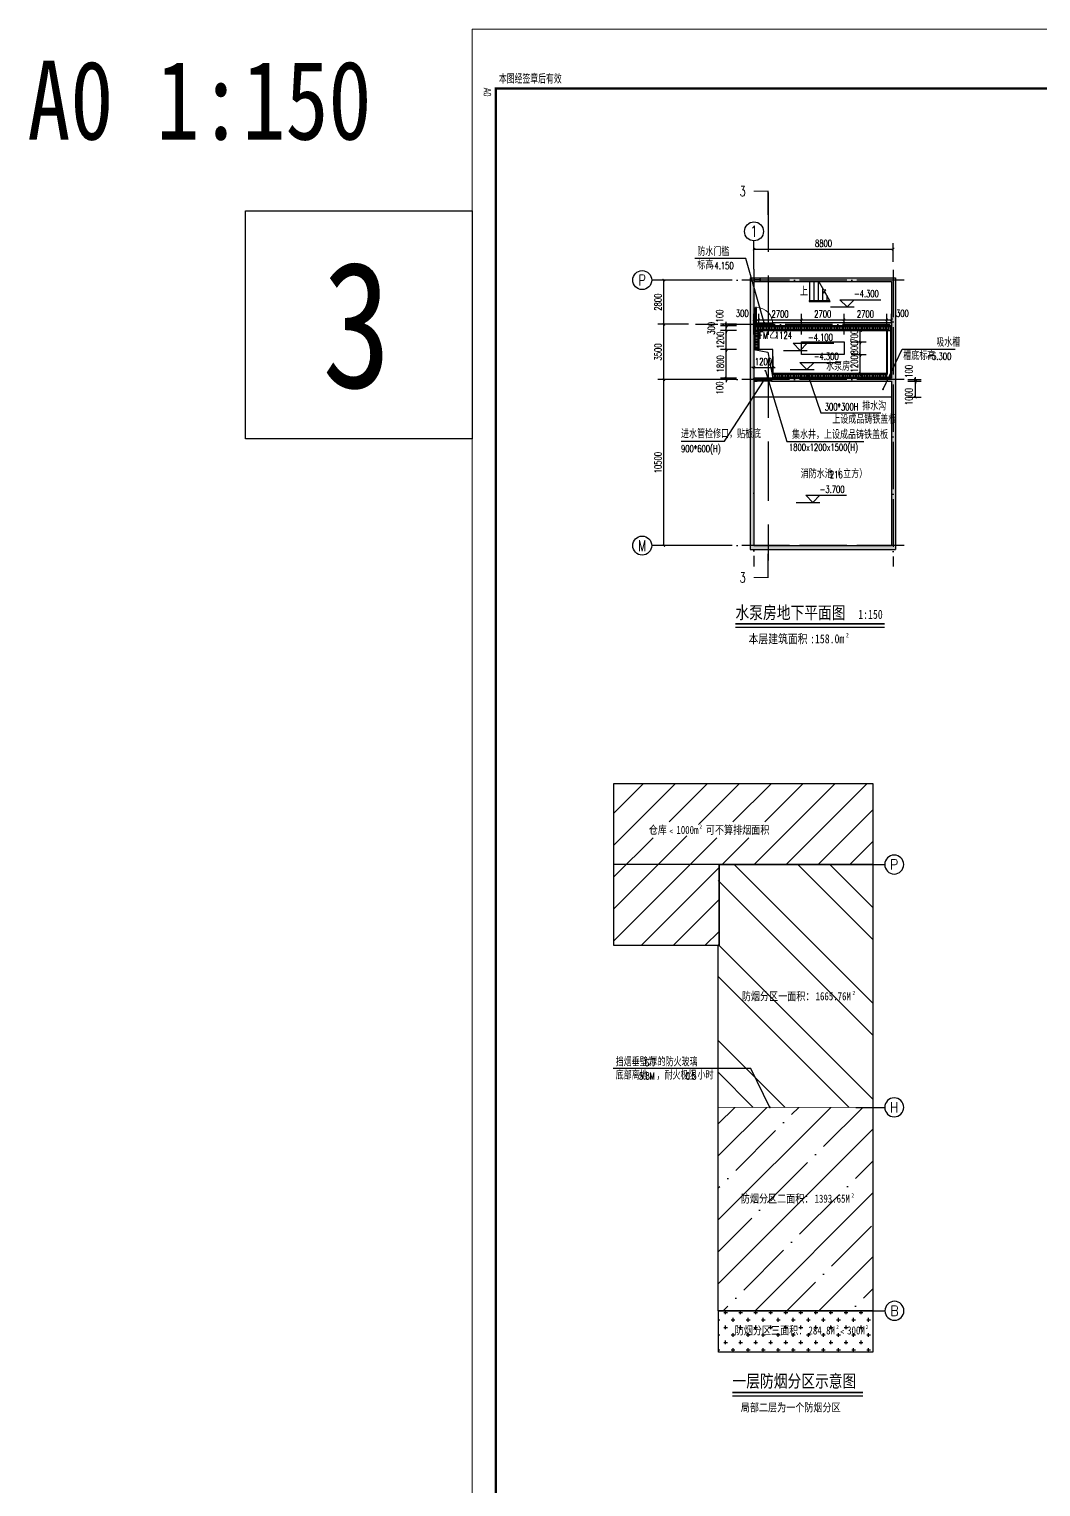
# Model space of a CAD drawing. Extents: x 409931 to 937299, y -508824 to 132289.
# Drawn here: x 409931 to 473929, y -118196 to -25974 of the extents above; entities that cross this region are included whole.
import ezdxf
from ezdxf.enums import TextEntityAlignment as Align

# ---------------------------------------------------------------- set-up
doc = ezdxf.new("R2010")
doc.units = 0
doc.header["$LTSCALE"] = 1500
doc.header["$MEASUREMENT"] = 0
doc.linetypes.add('DASH', pattern=[0.35, 0.25, -0.1])
doc.linetypes.add('DOTE', pattern=[2.42, 2, -0.2, 0.02, -0.2])
doc.layers.get('Defpoints').update_dxf_attribs({"color": 252})
for name, color, linetype in [('07m', 36, 'Continuous'), ('A-L-wall(建筑立面)', 2, 'Continuous'), ('A-Other(建筑其它)', 33, 'Continuous'), ('A-Wall(建筑墙)', 7, 'Continuous'), ('AXIS', 3, 'Continuous'), ('AXIS_TEXT', 7, 'Continuous'), ('COLUMN', 2, 'Continuous'), ('DIM_ELEV', 3, 'Continuous'), ('DIM_LEAD', 3, 'Continuous'), ('DIM_SYMB', 3, 'Continuous'), ('DOOR_FIRE', 4, 'Continuous'), ('DOOR_FIRE_TEXT', 7, 'Continuous'), ('DOTE', 1, 'Continuous'), ('PUB_DIM', 3, 'Continuous'), ('PUB_HATCH', 8, 'Continuous'), ('PUB_TEXT', 7, 'Continuous'), ('STAIR', 2, 'Continuous'), ('WALL', 7, 'Continuous'), ('WINDOW', 4, 'Continuous')]:
    doc.layers.add(name, color=color, linetype=linetype)
doc.layers.add('TK', color=151, linetype='Continuous', lineweight=13)
doc.styles.add('_TCH_AXIS', font='COMPLEX', dxfattribs={"bigfont": 'GBCBIG'})
doc.styles.add('_TCH_DIM', font='SIMPLEX', dxfattribs={"bigfont": 'GBCBIG'})
doc.styles.add('_TCH_DIM_T3', font='SIMPLEX', dxfattribs={"width": 0.705882, "bigfont": 'GBCBIG'})
doc.styles.add('_TCH_LABEL', font='COMPLEX', dxfattribs={"bigfont": 'GBCBIG'})
doc.styles.add('_TCH_WINDOW', font='SIMPLEX', dxfattribs={"bigfont": 'GBCBIG'})
doc.styles.add('COMPLEX', font='COMPLEX')
doc.styles.add('T&D', font='haiwenrs.shx', dxfattribs={"width": 0.7, "bigfont": 'hztxt.shx'})
doc.styles.add('仿宋体', font='', dxfattribs={"width": 0.8})
doc.styles.get('仿宋体').set_extended_font_data('SimSun')
doc.dimstyles.new('_TCH_ARCH&&150', dxfattribs={"dimtxt": 446.25, "dimasz": 150, "dimexe": 375, "dimexo": 450, "dimgap": 150, "dimtad": 1, "dimdec": 0, "dimzin": 0, "dimdsep": 46, "dimtxsty": '_TCH_DIM_T3', "dimblk": 'ARCHTICK', "dimcen": 0.09, "dimclrt": 7, "dimazin": 2, "dimtfac": 1, "dimtdec": 0, "dimtix": 1, "dimtmove": 2, "dimatfit": 3, "dimfxl": 0, "dimtolj": 1, "dimtzin": 0, "dimarcsym": 0})
pattern_1 = [(90, (1450494.92, 22595.68), (100, 6e-15), [])]

# ---------------------------------------------------------------- blocks, each defined once
blk = doc.blocks.new('_AXISO')
blk.add_circle((0, 0), 0.5)
at = {"layer": 'AXIS_TEXT', "style": 'COMPLEX', "width": 1.041667}
blk.add_attdef('A', text='', height=0.56, dxfattribs=at).set_placement((-0.25, -0.28), (0.25, -0.28), align=Align.FIT)
blk = doc.blocks.new('FDSRWEFDSDSFDSFDDD')
at = {"layer": 'COLUMN'}
for p, q in [((-380, 0), (-400, 0)), ((0, 0), (-20, 0)), ((-400, -200), (-380, -200)), ((-380, -75), (-365, -90)), ((-380, -125), (-365, -110)), ((-20, -75), (-35, -90)), ((-20, -125), (-35, -110)), ((-20, -200), (0, -200))]:
    blk.add_line(p, q, dxfattribs=at)
for points in [[(-400, 0), (-400, -200)], [(-380, 0), (-380, -75)], [(-20, 0), (-20, -75)], [(0, 0), (0, -200)], [(-380, -125), (-380, -200)], [(-35, -90), (-365, -90)], [(-35, -110), (-365, -110)], [(-20, -125), (-20, -200)]]:
    blk.add_lwpolyline(points, dxfattribs=at)
blk = doc.blocks.new('TK-A0')
at = {"layer": 'TK'}
for p, q in [((0, 841), (0, 0)), ((25, 831), (25, 10)), ((25, 10), (1179, 10)), ((0, 0), (1189, 0))]:
    blk.add_line(p, q, dxfattribs=at)
at = {"layer": 'TK', "const_width": 1}
blk.add_lwpolyline([(25, 831), (1179, 831), (1179, 10), (25, 10)], close=True, dxfattribs=at)
at = {"layer": 'TK', "style": 'T&D', "width": 0.7}
blk.add_text('本图经签章后有效', height=3.5, rotation=90, dxfattribs=at).set_placement((22.89, 11.35))
blk.add_text('A0', height=3.15, dxfattribs=at).set_placement((24.67, 4.88))
blk = doc.blocks.new('_ArchTick')
at = {"color": 0, "linetype": 'ByBlock', "const_width": 0.4}
blk.add_lwpolyline([(-0.5, -0.5), (0.5, 0.5)], dxfattribs=at)
blk = doc.blocks.new('*D670')
at = {"layer": 'Defpoints', "color": 0}
for p in [(464483, -44367), (464183, -45748), (464483, -45748)]:
    blk.add_point(p, dxfattribs=at)
at = {"layer": 'PUB_DIM', "color": 0, "lineweight": -2}
for p, q in [((464183, -45298), (464183, -43992)), ((464483, -45298), (464483, -43992)), ((464183, -44367), (464483, -44367))]:
    blk.add_line(p, q, dxfattribs=at)
at = {"layer": 'PUB_DIM', "color": 0, "lineweight": -2, "xscale": 150, "yscale": 150, "zscale": 150, "rotation": 180}
blk.add_blockref('_ArchTick', (464183, -44367), dxfattribs=at)
at = {"layer": 'PUB_DIM', "color": 0, "lineweight": -2, "xscale": 150, "yscale": 150, "zscale": 150}
blk.add_blockref('_ArchTick', (464483, -44367), dxfattribs=at)
at = {"layer": 'PUB_DIM', "color": 7, "insert": (465171, -43955), "char_height": 446.2, "attachment_point": 5, "style": '_TCH_DIM_T3'}
blk.add_mtext('\\A1;300', dxfattribs=at)
blk = doc.blocks.new('*D671')
at = {"layer": 'Defpoints', "color": 0}
for p in [(464183, -44367), (461483, -45748), (464183, -45748)]:
    blk.add_point(p, dxfattribs=at)
at = {"layer": 'PUB_DIM', "color": 0, "lineweight": -2}
for p, q in [((461483, -45298), (461483, -43992)), ((464183, -45298), (464183, -43992)), ((461483, -44367), (464183, -44367))]:
    blk.add_line(p, q, dxfattribs=at)
at = {"layer": 'PUB_DIM', "color": 0, "lineweight": -2, "xscale": 150, "yscale": 150, "zscale": 150, "rotation": 180}
blk.add_blockref('_ArchTick', (461483, -44367), dxfattribs=at)
at = {"layer": 'PUB_DIM', "color": 0, "lineweight": -2, "xscale": 150, "yscale": 150, "zscale": 150}
blk.add_blockref('_ArchTick', (464183, -44367), dxfattribs=at)
at = {"layer": 'PUB_DIM', "color": 7, "insert": (462833, -43994), "char_height": 446.2, "attachment_point": 5, "style": '_TCH_DIM_T3'}
blk.add_mtext('\\A1;2700', dxfattribs=at)
blk = doc.blocks.new('*D672')
at = {"layer": 'Defpoints', "color": 0}
for p in [(461483, -44367), (458783, -45748), (461483, -45748)]:
    blk.add_point(p, dxfattribs=at)
at = {"layer": 'PUB_DIM', "color": 0, "lineweight": -2}
for p, q in [((458783, -45298), (458783, -43992)), ((461483, -45298), (461483, -43992)), ((458783, -44367), (461483, -44367))]:
    blk.add_line(p, q, dxfattribs=at)
at = {"layer": 'PUB_DIM', "color": 0, "lineweight": -2, "xscale": 150, "yscale": 150, "zscale": 150, "rotation": 180}
blk.add_blockref('_ArchTick', (458783, -44367), dxfattribs=at)
at = {"layer": 'PUB_DIM', "color": 0, "lineweight": -2, "xscale": 150, "yscale": 150, "zscale": 150}
blk.add_blockref('_ArchTick', (461483, -44367), dxfattribs=at)
at = {"layer": 'PUB_DIM', "color": 7, "insert": (460133, -43994), "char_height": 446.2, "attachment_point": 5, "style": '_TCH_DIM_T3'}
blk.add_mtext('\\A1;2700', dxfattribs=at)
blk = doc.blocks.new('*D673')
at = {"layer": 'Defpoints', "color": 0}
for p in [(458783, -44367), (456083, -45748), (458783, -45748)]:
    blk.add_point(p, dxfattribs=at)
at = {"layer": 'PUB_DIM', "color": 0, "lineweight": -2}
for p, q in [((456083, -45298), (456083, -43992)), ((458783, -45298), (458783, -43992)), ((456083, -44367), (458783, -44367))]:
    blk.add_line(p, q, dxfattribs=at)
at = {"layer": 'PUB_DIM', "color": 0, "lineweight": -2, "xscale": 150, "yscale": 150, "zscale": 150, "rotation": 180}
blk.add_blockref('_ArchTick', (456083, -44367), dxfattribs=at)
at = {"layer": 'PUB_DIM', "color": 0, "lineweight": -2, "xscale": 150, "yscale": 150, "zscale": 150}
blk.add_blockref('_ArchTick', (458783, -44367), dxfattribs=at)
at = {"layer": 'PUB_DIM', "color": 7, "insert": (457433, -43994), "char_height": 446.2, "attachment_point": 5, "style": '_TCH_DIM_T3'}
blk.add_mtext('\\A1;2700', dxfattribs=at)
blk = doc.blocks.new('*D674')
at = {"layer": 'Defpoints', "color": 0}
for p in [(456083, -44367), (455783, -45748), (456083, -45748)]:
    blk.add_point(p, dxfattribs=at)
at = {"layer": 'PUB_DIM', "color": 0, "lineweight": -2}
for p, q in [((455783, -45298), (455783, -43992)), ((456083, -45298), (456083, -43992)), ((455783, -44367), (456083, -44367))]:
    blk.add_line(p, q, dxfattribs=at)
at = {"layer": 'PUB_DIM', "color": 0, "lineweight": -2, "xscale": 150, "yscale": 150, "zscale": 150, "rotation": 180}
blk.add_blockref('_ArchTick', (455783, -44367), dxfattribs=at)
at = {"layer": 'PUB_DIM', "color": 0, "lineweight": -2, "xscale": 150, "yscale": 150, "zscale": 150}
blk.add_blockref('_ArchTick', (456083, -44367), dxfattribs=at)
at = {"layer": 'PUB_DIM', "color": 7, "insert": (455041, -43955), "char_height": 446.2, "attachment_point": 5, "style": '_TCH_DIM_T3'}
blk.add_mtext('\\A1;300', dxfattribs=at)
blk = doc.blocks.new('*D675')
at = {"layer": 'Defpoints', "color": 0}
for p in [(461483, -45048), (462510, -45048), (461483, -45748)]:
    blk.add_point(p, dxfattribs=at)
at = {"layer": 'PUB_DIM', "color": 0, "lineweight": -2}
for p, q in [((461933, -45048), (462885, -45048)), ((462510, -45048), (462510, -44898)), ((462510, -45748), (462510, -45048)), ((461933, -45748), (462885, -45748)), ((462510, -45748), (462510, -45898))]:
    blk.add_line(p, q, dxfattribs=at)
at = {"layer": 'PUB_DIM', "color": 0, "lineweight": -2, "xscale": 150, "yscale": 150, "zscale": 150}
for p, rotation in [((462510, -45048), 270), ((462510, -45748), 90)]:
    blk.add_blockref('_ArchTick', p, dxfattribs=dict(at, rotation=rotation))
at = {"layer": 'PUB_DIM', "color": 7, "insert": (462137, -45398), "char_height": 446.2, "attachment_point": 5, "rotation": 90, "style": '_TCH_DIM_T3'}
blk.add_mtext('\\A1;700', dxfattribs=at)
blk = doc.blocks.new('*D676')
at = {"layer": 'Defpoints', "color": 0}
for p in [(461483, -45748), (462510, -45748), (461483, -46548)]:
    blk.add_point(p, dxfattribs=at)
at = {"layer": 'PUB_DIM', "color": 0, "lineweight": -2}
for p, q in [((461933, -45748), (462885, -45748)), ((462510, -45748), (462510, -45598)), ((462510, -46548), (462510, -45748)), ((461933, -46548), (462885, -46548)), ((462510, -46548), (462510, -46698))]:
    blk.add_line(p, q, dxfattribs=at)
at = {"layer": 'PUB_DIM', "color": 0, "lineweight": -2, "xscale": 150, "yscale": 150, "zscale": 150}
for p, rotation in [((462510, -45748), 270), ((462510, -46548), 90)]:
    blk.add_blockref('_ArchTick', p, dxfattribs=dict(at, rotation=rotation))
at = {"layer": 'PUB_DIM', "color": 7, "insert": (462137, -46148), "char_height": 446.2, "attachment_point": 5, "rotation": 90, "style": '_TCH_DIM_T3'}
blk.add_mtext('\\A1;800', dxfattribs=at)
blk = doc.blocks.new('*D677')
at = {"layer": 'Defpoints', "color": 0}
for p in [(461483, -46548), (462510, -46548), (461483, -47748)]:
    blk.add_point(p, dxfattribs=at)
at = {"layer": 'PUB_DIM', "color": 0, "lineweight": -2}
for p, q in [((461933, -46548), (462885, -46548)), ((462510, -46548), (462510, -46398)), ((462510, -47748), (462510, -46548)), ((461933, -47748), (462885, -47748)), ((462510, -47748), (462510, -47898))]:
    blk.add_line(p, q, dxfattribs=at)
at = {"layer": 'PUB_DIM', "color": 0, "lineweight": -2, "xscale": 150, "yscale": 150, "zscale": 150}
for p, rotation in [((462510, -46548), 270), ((462510, -47748), 90)]:
    blk.add_blockref('_ArchTick', p, dxfattribs=dict(at, rotation=rotation))
at = {"layer": 'PUB_DIM', "color": 7, "insert": (462137, -47148), "char_height": 446.2, "attachment_point": 5, "rotation": 90, "style": '_TCH_DIM_T3'}
blk.add_mtext('\\A1;1200', dxfattribs=at)
blk = doc.blocks.new('*D678')
at = {"layer": 'Defpoints', "color": 0}
for p in [(465056, -48248), (465991, -48248), (465056, -49248)]:
    blk.add_point(p, dxfattribs=at)
at = {"layer": 'PUB_DIM', "color": 0, "lineweight": -2}
for p, q in [((465506, -48248), (466366, -48248)), ((465991, -49248), (465991, -48248)), ((465506, -49248), (466366, -49248))]:
    blk.add_line(p, q, dxfattribs=at)
at = {"layer": 'PUB_DIM', "color": 0, "lineweight": -2, "xscale": 150, "yscale": 150, "zscale": 150}
for p, rotation in [((465991, -48248), 90), ((465991, -49248), 270)]:
    blk.add_blockref('_ArchTick', p, dxfattribs=dict(at, rotation=rotation))
at = {"layer": 'PUB_DIM', "color": 7, "insert": (465579, -49219), "char_height": 446.2, "attachment_point": 5, "rotation": 90, "style": '_TCH_DIM_T3'}
blk.add_mtext('\\A1;1000', dxfattribs=at)
blk = doc.blocks.new('*D679')
at = {"layer": 'Defpoints', "color": 0}
for p in [(465056, -48148), (465056, -48248), (465991, -48148)]:
    blk.add_point(p, dxfattribs=at)
at = {"layer": 'PUB_DIM', "color": 0, "lineweight": -2}
for p, q in [((465506, -48148), (466366, -48148)), ((465506, -48248), (466366, -48248)), ((465991, -48148), (465991, -47998)), ((465991, -48248), (465991, -48148)), ((465991, -48248), (465991, -48398))]:
    blk.add_line(p, q, dxfattribs=at)
at = {"layer": 'PUB_DIM', "color": 0, "lineweight": -2, "xscale": 150, "yscale": 150, "zscale": 150}
for p, rotation in [((465991, -48148), 270), ((465991, -48248), 90)]:
    blk.add_blockref('_ArchTick', p, dxfattribs=dict(at, rotation=rotation))
at = {"layer": 'PUB_DIM', "color": 7, "insert": (465579, -47623), "char_height": 446.2, "attachment_point": 5, "rotation": 90, "style": '_TCH_DIM_T3'}
blk.add_mtext('\\A1;100', dxfattribs=at)
blk = doc.blocks.new('*D680')
at = {"layer": 'Defpoints', "color": 0}
for p in [(455783, -46227), (456983, -46227), (456983, -47381)]:
    blk.add_point(p, dxfattribs=at)
at = {"layer": 'PUB_DIM', "color": 0, "lineweight": -2}
for p, q in [((455783, -46677), (455783, -47756)), ((456983, -46677), (456983, -47756)), ((455783, -47381), (455633, -47381)), ((455783, -47381), (456983, -47381)), ((456983, -47381), (457133, -47381))]:
    blk.add_line(p, q, dxfattribs=at)
at = {"layer": 'PUB_DIM', "color": 0, "lineweight": -2, "xscale": 150, "yscale": 150, "zscale": 150}
blk.add_blockref('_ArchTick', (455783, -47381), dxfattribs=at)
at = {"layer": 'PUB_DIM', "color": 0, "lineweight": -2, "xscale": 150, "yscale": 150, "zscale": 150, "rotation": 180}
blk.add_blockref('_ArchTick', (456983, -47381), dxfattribs=at)
at = {"layer": 'PUB_DIM', "color": 7, "insert": (456383, -47008), "char_height": 446.2, "attachment_point": 5, "style": '_TCH_DIM_T3'}
blk.add_mtext('\\A1;1200', dxfattribs=at)
blk = doc.blocks.new('*D681')
at = {"layer": 'Defpoints', "color": 0}
for p in [(454031, -44648), (455127, -44648), (455127, -44748)]:
    blk.add_point(p, dxfattribs=at)
at = {"layer": 'PUB_DIM', "color": 0, "lineweight": -2}
for p, q in [((454677, -44648), (453656, -44648)), ((454677, -44748), (453656, -44748)), ((454031, -44648), (454031, -44498)), ((454031, -44748), (454031, -44648)), ((454031, -44748), (454031, -44898))]:
    blk.add_line(p, q, dxfattribs=at)
at = {"layer": 'PUB_DIM', "color": 0, "lineweight": -2, "xscale": 150, "yscale": 150, "zscale": 150}
for p, rotation in [((454031, -44648), 270), ((454031, -44748), 90)]:
    blk.add_blockref('_ArchTick', p, dxfattribs=dict(at, rotation=rotation))
at = {"layer": 'PUB_DIM', "color": 7, "insert": (453618, -44123), "char_height": 446.2, "attachment_point": 5, "rotation": 90, "style": '_TCH_DIM_T3'}
blk.add_mtext('\\A1;100', dxfattribs=at)
blk = doc.blocks.new('*D682')
at = {"layer": 'Defpoints', "color": 0}
for p in [(454031, -44748), (455127, -44748), (455127, -45048)]:
    blk.add_point(p, dxfattribs=at)
at = {"layer": 'PUB_DIM', "color": 0, "lineweight": -2}
for p, q in [((454677, -44748), (453656, -44748)), ((454677, -45048), (453656, -45048)), ((454031, -44748), (454031, -44598)), ((454031, -45048), (454031, -44748)), ((454031, -45048), (454031, -45198))]:
    blk.add_line(p, q, dxfattribs=at)
at = {"layer": 'PUB_DIM', "color": 0, "lineweight": -2, "xscale": 150, "yscale": 150, "zscale": 150}
for p, rotation in [((454031, -44748), 270), ((454031, -45048), 90)]:
    blk.add_blockref('_ArchTick', p, dxfattribs=dict(at, rotation=rotation))
at = {"layer": 'PUB_DIM', "color": 7, "insert": (453093, -44898), "char_height": 446.2, "attachment_point": 5, "rotation": 90, "style": '_TCH_DIM_T3'}
blk.add_mtext('\\A1;300', dxfattribs=at)
blk = doc.blocks.new('*D683')
at = {"layer": 'Defpoints', "color": 0}
for p in [(454031, -45048), (455127, -45048), (455127, -46248)]:
    blk.add_point(p, dxfattribs=at)
at = {"layer": 'PUB_DIM', "color": 0, "lineweight": -2}
for p, q in [((454677, -45048), (453656, -45048)), ((454031, -45048), (454031, -44898)), ((454031, -46248), (454031, -45048)), ((454677, -46248), (453656, -46248)), ((454031, -46248), (454031, -46398))]:
    blk.add_line(p, q, dxfattribs=at)
at = {"layer": 'PUB_DIM', "color": 0, "lineweight": -2, "xscale": 150, "yscale": 150, "zscale": 150}
for p, rotation in [((454031, -45048), 270), ((454031, -46248), 90)]:
    blk.add_blockref('_ArchTick', p, dxfattribs=dict(at, rotation=rotation))
at = {"layer": 'PUB_DIM', "color": 7, "insert": (453658, -45648), "char_height": 446.2, "attachment_point": 5, "rotation": 90, "style": '_TCH_DIM_T3'}
blk.add_mtext('\\A1;1200', dxfattribs=at)
blk = doc.blocks.new('*D684')
at = {"layer": 'Defpoints', "color": 0}
for p in [(454031, -46248), (455127, -46248), (455127, -48048)]:
    blk.add_point(p, dxfattribs=at)
at = {"layer": 'PUB_DIM', "color": 0, "lineweight": -2}
for p, q in [((454677, -46248), (453656, -46248)), ((454031, -48048), (454031, -46248)), ((454677, -48048), (453656, -48048))]:
    blk.add_line(p, q, dxfattribs=at)
at = {"layer": 'PUB_DIM', "color": 0, "lineweight": -2, "xscale": 150, "yscale": 150, "zscale": 150}
for p, rotation in [((454031, -46248), 90), ((454031, -48048), 270)]:
    blk.add_blockref('_ArchTick', p, dxfattribs=dict(at, rotation=rotation))
at = {"layer": 'PUB_DIM', "color": 7, "insert": (453658, -47148), "char_height": 446.2, "attachment_point": 5, "rotation": 90, "style": '_TCH_DIM_T3'}
blk.add_mtext('\\A1;1800', dxfattribs=at)
blk = doc.blocks.new('*D685')
at = {"layer": 'Defpoints', "color": 0}
for p in [(454031, -48048), (455127, -48048), (455127, -48148)]:
    blk.add_point(p, dxfattribs=at)
at = {"layer": 'PUB_DIM', "color": 0, "lineweight": -2}
for p, q in [((454031, -48048), (454031, -47898)), ((454677, -48048), (453656, -48048)), ((454677, -48148), (453656, -48148)), ((454031, -48148), (454031, -48048)), ((454031, -48148), (454031, -48298))]:
    blk.add_line(p, q, dxfattribs=at)
at = {"layer": 'PUB_DIM', "color": 0, "lineweight": -2, "xscale": 150, "yscale": 150, "zscale": 150}
for p, rotation in [((454031, -48048), 270), ((454031, -48148), 90)]:
    blk.add_blockref('_ArchTick', p, dxfattribs=dict(at, rotation=rotation))
at = {"layer": 'PUB_DIM', "color": 7, "insert": (453618, -48673), "char_height": 446.2, "attachment_point": 5, "rotation": 90, "style": '_TCH_DIM_T3'}
blk.add_mtext('\\A1;100', dxfattribs=at)
blk = doc.blocks.new('*D803')
at = {"layer": 'Defpoints', "color": 0}
for p in [(450079, -48148), (452081, -48148), (452081, -58648)]:
    blk.add_point(p, dxfattribs=at)
at = {"layer": 'PUB_DIM', "color": 0, "lineweight": -2}
for p, q in [((451631, -48148), (449704, -48148)), ((450079, -58648), (450079, -48148)), ((451631, -58648), (449704, -58648))]:
    blk.add_line(p, q, dxfattribs=at)
at = {"layer": 'PUB_DIM', "color": 0, "lineweight": -2, "xscale": 150, "yscale": 150, "zscale": 150}
for p, rotation in [((450079, -48148), 90), ((450079, -58648), 270)]:
    blk.add_blockref('_ArchTick', p, dxfattribs=dict(at, rotation=rotation))
at = {"layer": 'PUB_DIM', "color": 7, "insert": (449706, -53398), "char_height": 446.2, "attachment_point": 5, "rotation": 90, "style": '_TCH_DIM_T3'}
blk.add_mtext('\\A1;10500', dxfattribs=at)
blk = doc.blocks.new('*D804')
at = {"layer": 'Defpoints', "color": 0}
for p in [(450079, -44648), (452081, -44648), (452081, -48148)]:
    blk.add_point(p, dxfattribs=at)
at = {"layer": 'PUB_DIM', "color": 0, "lineweight": -2}
for p, q in [((451631, -44648), (449704, -44648)), ((450079, -48148), (450079, -44648)), ((451631, -48148), (449704, -48148))]:
    blk.add_line(p, q, dxfattribs=at)
at = {"layer": 'PUB_DIM', "color": 0, "lineweight": -2, "xscale": 150, "yscale": 150, "zscale": 150}
for p, rotation in [((450079, -44648), 90), ((450079, -48148), 270)]:
    blk.add_blockref('_ArchTick', p, dxfattribs=dict(at, rotation=rotation))
at = {"layer": 'PUB_DIM', "color": 7, "insert": (449706, -46398), "char_height": 446.2, "attachment_point": 5, "rotation": 90, "style": '_TCH_DIM_T3'}
blk.add_mtext('\\A1;3500', dxfattribs=at)
blk = doc.blocks.new('*D805')
at = {"layer": 'Defpoints', "color": 0}
for p in [(450079, -41848), (452081, -41848), (452081, -44648)]:
    blk.add_point(p, dxfattribs=at)
at = {"layer": 'PUB_DIM', "color": 0, "lineweight": -2}
for p, q in [((451631, -41848), (449704, -41848)), ((450079, -44648), (450079, -41848)), ((451631, -44648), (449704, -44648))]:
    blk.add_line(p, q, dxfattribs=at)
at = {"layer": 'PUB_DIM', "color": 0, "lineweight": -2, "xscale": 150, "yscale": 150, "zscale": 150}
for p, rotation in [((450079, -41848), 90), ((450079, -44648), 270)]:
    blk.add_blockref('_ArchTick', p, dxfattribs=dict(at, rotation=rotation))
at = {"layer": 'PUB_DIM', "color": 7, "insert": (449706, -43248), "char_height": 446.2, "attachment_point": 5, "rotation": 90, "style": '_TCH_DIM_T3'}
blk.add_mtext('\\A1;2800', dxfattribs=at)
blk = doc.blocks.new('*D806')
at = {"layer": 'Defpoints', "color": 0}
for p in [(464583, -39889), (455783, -41148), (464583, -41148)]:
    blk.add_point(p, dxfattribs=at)
at = {"layer": 'PUB_DIM', "color": 0, "lineweight": -2}
for p, q in [((455783, -40698), (455783, -39514)), ((464583, -40698), (464583, -39514)), ((455783, -39889), (464583, -39889))]:
    blk.add_line(p, q, dxfattribs=at)
at = {"layer": 'PUB_DIM', "color": 0, "lineweight": -2, "xscale": 150, "yscale": 150, "zscale": 150, "rotation": 180}
blk.add_blockref('_ArchTick', (455783, -39889), dxfattribs=at)
at = {"layer": 'PUB_DIM', "color": 0, "lineweight": -2, "xscale": 150, "yscale": 150, "zscale": 150}
blk.add_blockref('_ArchTick', (464583, -39889), dxfattribs=at)
at = {"layer": 'PUB_DIM', "color": 7, "insert": (460183, -39516), "char_height": 446.2, "attachment_point": 5, "style": '_TCH_DIM_T3'}
blk.add_mtext('\\A1;8800', dxfattribs=at)
blk = doc.blocks.new('$DorLib2D$00000001')
for p, q in [((0.45, 0.975), (0.5, 0.975)), ((0.45, 0), (0.45, 0.975)), ((0.5, 0), (0.5, 0.975)), ((0.5, 0), (0.45, 0))]:
    blk.add_line(p, q)
at = {"lineweight": 13}
blk.add_arc((0.475, 0), 0.975, 91.46928, 180, dxfattribs=at)
blk = doc.blocks.new('$WINLIB2D$00000005')
at = {"color": 0}
for points in [[(-0.5, 0.5), (-0.5, -0.5)], [(-0.5, 0.5), (0.5, 0.5)], [(0.5, 0.17), (-0.5, 0.17)], [(0.5, 0), (-0.5, 0)], [(0.5, -0.5), (0.5, 0.5)], [(0.5, -0.17), (-0.5, -0.17)], [(-0.5, -0.5), (0.5, -0.5)]]:
    blk.add_lwpolyline(points, dxfattribs=at)

msp = doc.modelspace()

# ---------------------------------------------------------------- hatches: boundary and pattern name
at = {"layer": 'A-Other(建筑其它)'}
h = msp.add_hatch(dxfattribs=at)
h.set_pattern_fill('_USER', color=256, scale=100, angle=90, style=0, pattern_type=0)
h.set_pattern_definition(pattern_1)
h.paths.add_polyline_path([(464483, -44748.5), (455783, -44748.5), (455783, -45048.5), (464483, -45048.5)])
h = msp.add_hatch(dxfattribs=at)
h.set_pattern_fill('_USER', color=256, scale=100, style=0, pattern_type=0)
h.set_pattern_definition([(180, (1450494.92, 22595.68), (0, 100), [])])
h.paths.add_polyline_path([(456083, -45048.5), (455783, -45048.5), (455783, -46248.5), (456083, -46248.5)])
h = msp.add_hatch(dxfattribs=at)
h.set_pattern_fill('_USER', color=256, scale=100, angle=90, style=0, pattern_type=0)
h.set_pattern_definition(pattern_1)
h.paths.add_polyline_path([(464183, -47748.5), (456983, -47748.5), (456983, -48048.5), (464183, -48048.5)])
at = {"layer": 'Defpoints'}
h = msp.add_hatch(dxfattribs=at)
h.set_pattern_fill('ANSI35', color=256, scale=900, style=0)
h.set_pattern_definition([(45, (-0.5, 14973), (-2020.558, 2020.558), []), (45, (2020, 14973), (-2020.558, 2020.558), [3571.875, -714.375, 0, -714.375])])
h.paths.add_polyline_path([(453522.8, -94186), (463302.7, -94186), (463302.7, -107056), (453522.8, -107056)])
at = {"layer": 'PUB_HATCH'}
for points in [[(455783, -41948.5), (455533, -41698.5), (455533, -44648.5), (455783, -44648.5)], [(455533, -41698.5), (455783, -41948.5), (464483, -41948.5), (464733, -41698.5)], [(464733, -41698.5), (464483, -41948.5), (464483, -44648.5), (464733, -44648.5)], [(455783, -44648.5), (455533, -44648.5), (455533, -48148.5), (455699.6, -48148.5), (455783, -48048.5)], [(464733, -44648.5), (464483, -44648.5), (464483, -48048.5), (464566.3, -48148.5), (464733, -48148.5)], [(455699.6, -48148.5), (455533, -48148.5), (455533, -58898), (455783, -58648), (455783, -48248.5)], [(455783, -48248.5), (455983, -48248.5), (455983, -48048.5), (455783, -48048.5), (455699.6, -48148.5)], [(464483, -48048.5), (456883, -48048.5), (456883, -48248.5), (464483, -48248.5), (464566.3, -48148.5)], [(464566.3, -48148.5), (464483, -48248.5), (464483, -58648.2), (464733, -58898.2), (464733, -48148.5)], [(455783, -58648), (455533, -58898), (464733, -58898.2), (464483, -58648.2)]]:
    msp.add_hatch(color=256, dxfattribs=at).paths.add_polyline_path(points)
h = msp.add_hatch(dxfattribs=at)
h.set_pattern_fill('ANSI31,_O', color=256, scale=900)
h.set_pattern_definition([(45, (-0.5, 14973), (-1010.279, 1010.279), [])])
h.paths.add_polyline_path([(453582.7, -78826), (463302.7, -78826), (463302.7, -73696), (446922.7, -73696), (446922.7, -83956), (453582.7, -83956)])
edge = h.paths.add_edge_path(flags=16)
edge.add_line((448955.3, -77135.3), (451044.1, -77135.3))
edge.add_line((451044.1, -77135.3), (451044.1, -76118.6))
edge.add_line((451044.1, -76118.6), (448955.3, -76118.6))
edge.add_line((448955.3, -76118.6), (448955.3, -77135.3))
edge.add_line((450750.1, -77016.4), (452457.5, -77016.4))
edge.add_line((452457.5, -77016.4), (452457.5, -76268.8))
edge.add_line((452457.5, -76268.8), (450750.1, -76268.8))
edge.add_line((450750.1, -76268.8), (450750.1, -77016.4))
edge.add_line((452271.3, -76615.9), (452540.3, -76615.9))
edge.add_line((452540.3, -76615.9), (452540.3, -76246.4))
edge.add_line((452540.3, -76246.4), (452271.3, -76246.4))
edge.add_line((452271.3, -76246.4), (452271.3, -76615.9))
edge.add_line((452568.6, -77134.6), (456989.1, -77134.6))
edge.add_line((456989.1, -77134.6), (456989.1, -76122.1))
edge.add_line((456989.1, -76122.1), (452568.6, -76122.1))
edge.add_line((452568.6, -76122.1), (452568.6, -77134.6))
h = msp.add_hatch(dxfattribs=at)
h.set_pattern_fill('ANSI32,_O', color=256, scale=900, angle=90)
h.set_pattern_definition([(135, (31368.5, 14973), (-3030.836, -3030.836), []), (135, (31368.5, 16993.6), (-3030.836, -3030.836), [])])
h.paths.add_polyline_path([(453522.8, -94186), (463302.7, -94186), (463302.7, -78826), (453522.8, -78826)])
h = msp.add_hatch(dxfattribs=at)
h.set_pattern_fill('CROSS,_O', color=256, scale=300)
h.set_pattern_definition([(0, (0, 0), (476.25, 476.25), [238.125, -714.375]), (90, (119.06, -119.06), (-476.25, 476.25), [238.125, -714.375])])
h.paths.add_polyline_path([(463290.8, -107056), (453534.8, -107056), (453534.8, -109684), (463290.8, -109684)])
h.paths.add_polyline_path([(460918.7, -108279.4), (461187.7, -108279.4), (461187.7, -107909.8), (460918.7, -107909.8)], flags=24)
h.paths.add_polyline_path([(459105.8, -108679.9), (461104.9, -108679.9), (461104.9, -107932.2), (459105.8, -107932.2)], flags=24)
h.paths.add_polyline_path([(454397.5, -108793.1), (459397, -108793.1), (459397, -107793.4), (454397.5, -107793.4)], flags=24)

# ---------------------------------------------------------------- linework, layer by layer
at = {"layer": '07m', "color": 2}
msp.add_lwpolyline([(423607.8, -37470), (437946.8, -37470), (437946.8, -51893.5), (423607.8, -51893.5)], close=True, dxfattribs=at)
at = {"layer": 'A-L-wall(建筑立面)'}
msp.add_line((464483, -49248.5), (455783, -49248.5), dxfattribs=at)
msp.add_lwpolyline([(461483, -46548.5), (458783, -46548.5), (458783, -45748.5), (461483, -45748.5)], close=True, dxfattribs=at)
at = {"layer": 'A-Other(建筑其它)'}
for points in [[(464483, -44748.5), (455783, -44748.5), (455783, -45048.5), (464483, -45048.5)], [(456083, -45048.5), (455783, -45048.5), (455783, -46248.5), (456083, -46248.5)], [(455783, -48048.5), (456983, -48048.5), (456983, -46248.5), (455783, -46248.5)], [(464183, -47748.5), (456983, -47748.5), (456983, -48048.5), (464183, -48048.5)]]:
    msp.add_lwpolyline(points, close=True, dxfattribs=at)
for points in [[(456983, -47998.5), (464433, -47998.5), (464433, -44798.5), (455833, -44798.5), (455833, -46248.5)], [(456983, -47798.5), (464233, -47798.5), (464233, -44998.5), (456033, -44998.5), (456033, -46248.5)], [(456983, -47748.5), (464183, -47748.5), (464183, -45048.5), (456083, -45048.5), (456083, -46248.5)], [(455783, -46248.5), (456651.2, -46415.9), (456983, -48048.5)]]:
    msp.add_lwpolyline(points, dxfattribs=at)
at = {"layer": 'A-Other(建筑其它)', "linetype": 'DASH', "ltscale": 2, "const_width": 50}
msp.add_lwpolyline([(463302.7, -94186), (453522.8, -94186)], dxfattribs=at)
at = {"layer": 'A-Wall(建筑墙)'}
for points in [[(446922.7, -73696), (463302.7, -73696), (463302.7, -78826), (453582.7, -78826), (453582.7, -83866), (453582.7, -83956), (446922.7, -83956)], [(453534.8, -107056), (463290.8, -107056), (463290.8, -109684), (453534.8, -109684)]]:
    msp.add_lwpolyline(points, close=True, dxfattribs=at)
msp.add_lwpolyline([(463302.7, -78826), (463302.7, -107056), (453522.8, -107056), (453522.7, -83956), (453582.7, -83956), (453582.7, -78826), (463302.7, -78826)], dxfattribs=at)
at = {"layer": 'AXIS'}
for p, q in [((455783, -41148.5), (455783, -39367.2)), ((452691.9, -41848.5), (449312.6, -41848.5)), ((452691.9, -58648.5), (449312.6, -58648.5)), ((461965.3, -78826), (464055.6, -78826)), ((462226, -94186), (464055.6, -94186)), ((461977.2, -107056), (464067.6, -107056))]:
    msp.add_line(p, q, dxfattribs=at)
at = {"layer": 'Defpoints'}
msp.add_lwpolyline([(453582.7, -78826), (446922.7, -78826)], dxfattribs=at)
at = {"layer": 'DIM_ELEV'}
for p, q in [((461670.9, -43546.6), (461220.9, -43096.6)), ((461220.9, -43096.6), (463809.9, -43096.6)), ((461670.9, -43546.6), (462120.9, -43096.6)), ((460620.9, -43546.6), (462120.9, -43546.6)), ((458704, -46293.4), (458254, -45843.4)), ((458254, -45843.4), (460843, -45843.4)), ((458704, -46293.4), (459154, -45843.4)), ((457654, -46293.4), (459154, -46293.4)), ((458080.8, -47503.4), (459580.8, -47503.4)), ((459130.8, -47503.4), (458680.8, -47053.4)), ((458680.8, -47053.4), (461269.8, -47053.4)), ((459130.8, -47503.4), (459580.8, -47053.4)), ((458452.5, -55913.9), (459952.5, -55913.9)), ((459502.5, -55913.9), (459052.5, -55463.9)), ((459052.5, -55463.9), (461641.5, -55463.9)), ((459502.5, -55913.9), (459952.5, -55463.9))]:
    msp.add_line(p, q, dxfattribs=at)
at = {"layer": 'DIM_LEAD'}
for p, q in [((455267.1, -40479.7), (452037.2, -40479.7)), ((456433, -44548.5), (455267.1, -40479.7)), ((463946.3, -48757), (465155.3, -46217.3)), ((465155.3, -46217.3), (468508.9, -46217.3)), ((456504.9, -47587.7), (457862.2, -52052.1)), ((459202.2, -47915.7), (460015.6, -50248.5)), ((460015.6, -50248.5), (463802, -50248.5)), ((457862.2, -52052.1), (462727.9, -52052.1)), ((455575.7, -91739.5), (446875.5, -91739.5)), ((456779.6, -94186), (455575.7, -91739.5))]:
    msp.add_line(p, q, dxfattribs=at)
at = {"layer": 'DIM_LEAD', "const_width": 60}
for points in [[(456441.2, -44577.3, 1), (456424.7, -44519.6, 1)], [(456496.2, -47559, 1), (456513.6, -47616.4, 1)], [(459192.3, -47887.4, 1), (459212.1, -47944, 1)], [(456405, -48208.5, 1), (456437.6, -48158.1, 1)], [(463933.4, -48784.1, 1), (463959.2, -48729.9, 1)], [(456792.8, -94212.9, 1), (456766.3, -94159.1, 1)]]:
    msp.add_lwpolyline(points, format="xyb", close=True, dxfattribs=at)
at = {"layer": 'DIM_LEAD'}
msp.add_lwpolyline([(451168.9, -52041.7), (453927.8, -52041.7), (456421.3, -48183.3)], dxfattribs=at)
at = {"layer": 'DIM_SYMB', "linetype": 'DASH', "ltscale": 10}
msp.add_line((456671.2, -36305.7), (456671.2, -59589), dxfattribs=at)
at = {"layer": 'DIM_SYMB'}
for points, const_width in [([(455771.2, -36223.5), (456671.2, -36223.5), (456671.2, -37723.5)], 75), ([(456671.2, -59165.5), (456671.2, -60665.5), (455771.2, -60665.5)], 75), ([(454611.9, -63606.9), (464040.5, -63606.9)], 105), ([(454422.6, -112230.4), (462671.1, -112230.4)], 105)]:
    msp.add_lwpolyline(points, dxfattribs=dict(at, const_width=const_width))
msp.add_lwpolyline([(459168, -42573.5, 0, 0, 0), (459663, -42573.5, 120, 0, 0), (460113, -42573.5, 0, 0, 0)], format="xyseb", dxfattribs=at)
for points in [[(454611.9, -63816.9), (464040.5, -63816.9)], [(454422.6, -112440.4), (462671.1, -112440.4)]]:
    msp.add_lwpolyline(points, dxfattribs=at)
at = {"layer": 'DOOR_FIRE'}
for p, q in [((455883, -44548.5, 120), (456983, -44548.5, 120)), ((455883, -44748.5, 120), (456983, -44748.5, 120))]:
    msp.add_line(p, q, dxfattribs=at)
at = {"layer": 'DOTE', "color": 1, "linetype": 'DOTE'}
for p, q in [((455783, -41148.5), (455783, -59967.9)), ((464583, -41196.9), (464583, -59967.9)), ((465283, -41848.5), (452691.9, -41848.5)), ((464384.5, -44648.5), (452081.4, -44648.5)), ((465283, -48148.5), (451634.4, -48148.5)), ((465283, -58648.5), (452697.5, -58648.5))]:
    msp.add_line(p, q, dxfattribs=at)
at = {"layer": 'STAIR'}
for p, q in [((459303, -41948.5), (459887.1, -41948.5)), ((459303, -41948.5), (459303, -43138.5)), ((459573, -41948.5), (459573, -43138.5)), ((459843, -41948.5), (459843, -43138.5)), ((460203, -42495.7), (459887.1, -41948.5)), ((460113, -42339.7), (460113, -43138.5)), ((459273, -43138.5), (460574.2, -43138.5)), ((459273, -43138.5), (459273, -43198.5)), ((459273, -43198.5), (460608.8, -43198.5)), ((459303, -43198.5), (460608.8, -43198.5)), ((460152.5, -42668.9), (460325.4, -42462.9)), ((460282.9, -42634), (460152.5, -42668.9)), ((460325.4, -42462.9), (460203, -42495.7)), ((460608.8, -43198.5), (460282.9, -42634)), ((460383, -42807.3), (460383, -43138.5))]:
    msp.add_line(p, q, dxfattribs=at)
at = {"layer": 'WALL'}
for p, q in [((455533, -41698.5), (455533, -44648.5)), ((455533, -41698.5), (464733, -41698.5)), ((455583, -41748.5), (455533, -41748.5)), ((455583, -41948.5), (455533, -41948.5)), ((455583, -41748.5), (455583, -41948.5)), ((455783, -41948.5), (455783, -44648.5)), ((455783, -41948.5), (464483, -41948.5)), ((464483, -41948.5), (464483, -44648.5)), ((464733, -41698.5), (464733, -44648.5)), ((455533, -44648.5), (455533, -48148.5)), ((455883, -44548.5), (455783, -44548.5)), ((455783, -44648.5), (455783, -48048.5)), ((455783, -44748.5), (455883, -44748.5)), ((455883, -44748.5), (455883, -44548.5)), ((464483, -44548.5), (456983, -44548.5)), ((456983, -44548.5), (456983, -44748.5)), ((456983, -44748.5), (464483, -44748.5)), ((464483, -44648.5), (464483, -48048.5)), ((464733, -44648.5), (464733, -48148.5)), ((455533, -48148.5), (455533, -58898)), ((455983, -48048.5), (455783, -48048.5)), ((455783, -48248.5), (455983, -48248.5)), ((455783, -48248.5), (455783, -58648)), ((455983, -48248.5), (455983, -48048.5)), ((464483, -48048.5), (456883, -48048.5)), ((456883, -48048.5), (456883, -48248.5)), ((456883, -48248.5), (464483, -48248.5)), ((464483, -48248.5), (464483, -58648.2)), ((464733, -48148.5), (464733, -58898.2)), ((455533, -58898), (464733, -58898.2)), ((455783, -58648), (464483, -58648.2))]:
    msp.add_line(p, q, dxfattribs=at)

# ---------------------------------------------------------------- block references
msp.add_blockref('FDSRWEFDSDSFDSFDDD', (456183, -41748.5))
at = {"layer": 'AXIS'}
ref = msp.add_blockref('_AXISO', (455783, -38767.2), dxfattribs=dict(at, xscale=1200, yscale=1200, zscale=1200))
ref.add_attrib('A', '1', dxfattribs={"layer": 'AXIS_TEXT', "height": 683.5, "style": '_TCH_AXIS', "width": 1.666667}).set_placement((455538.8, -39109), (456027.1, -39109), align=Align.FIT)
ref = msp.add_blockref('_AXISO', (448712.6, -41848.5), dxfattribs=dict(at, xscale=1200, yscale=1200, zscale=1200))
ref.add_attrib('A', 'P', dxfattribs={"layer": 'AXIS_TEXT', "height": 683.5, "style": '_TCH_AXIS', "width": 0.882353}).set_placement((448468.4, -42190.3), (448956.7, -42190.3), align=Align.FIT)
ref = msp.add_blockref('_AXISO', (448712.6, -58648.5), dxfattribs=dict(at, xscale=1200, yscale=1200, zscale=1200))
ref.add_attrib('A', 'M', dxfattribs={"layer": 'AXIS_TEXT', "height": 683.5, "style": '_TCH_AXIS', "width": 0.714286}).set_placement((448468.4, -58990.3), (448956.7, -58990.3), align=Align.FIT)
ref = msp.add_blockref('_AXISO', (464655.6, -78826), dxfattribs=dict(at, xscale=-1200, yscale=1200, zscale=1200))
ref.add_attrib('A', 'P', dxfattribs={"layer": 'AXIS_TEXT', "height": 637.8, "style": '_TCH_AXIS', "width": 1.058824}).set_placement((464382.3, -79144.9), (464929, -79144.9), align=Align.FIT)
ref = msp.add_blockref('_AXISO', (464655.6, -94186), dxfattribs=dict(at, xscale=-1200, yscale=1200, zscale=1200))
ref.add_attrib('A', 'H', dxfattribs={"layer": 'AXIS_TEXT', "height": 637.8, "style": '_TCH_AXIS', "width": 0.9}).set_placement((464382.3, -94504.9), (464929, -94504.9), align=Align.FIT)
ref = msp.add_blockref('_AXISO', (464667.6, -107056), dxfattribs=dict(at, xscale=-1200, yscale=1200, zscale=1200))
ref.add_attrib('A', 'B', dxfattribs={"layer": 'AXIS_TEXT', "height": 637.8, "style": '_TCH_AXIS', "width": 1.058824}).set_placement((464394.3, -107374.9), (464941, -107374.9), align=Align.FIT)
at = {"layer": 'DOOR_FIRE', "xscale": -1100, "yscale": 1100, "zscale": 200}
msp.add_blockref('$DorLib2D$00000001', (456433, -44648.5), dxfattribs=at)
at = {"layer": 'TK', "xscale": 150, "yscale": 150, "zscale": 150, "rotation": 270}
msp.add_blockref('TK-A0', (437946.8, -25973.5), dxfattribs=at)
at = {"layer": 'WINDOW', "xscale": -900, "yscale": 200, "zscale": -900}
msp.add_blockref('$WINLIB2D$00000005', (456433, -48148.5), dxfattribs=at)

# ---------------------------------------------------------------- texts
at = {"layer": '07m', "color": 2}
for s, height, style, width, p in [('A0 1:150', 5000, '仿宋体', 0.8, (409816.9, -32962.7)), ('3', 8000, '仿宋体', 0.8, (428473.7, -48657.7)), ('216', 446.25, '_TCH_DIM', 0.705882, (460583.9, -54375.5))]:
    msp.add_text(s, height=height, dxfattribs=dict(at, style=style, width=width)).set_placement(p)
at = {"layer": '07m', "color": 2, "style": '_TCH_DIM'}
for s, p in [('水泵房', (460345.8, -47571.7)), ('消防水池（', (458740.8, -54375.5)), ('立方）', (461423.9, -54375.5))]:
    msp.add_text(s, height=506.38, dxfattribs=at).set_placement(p)
at = {"layer": 'DOOR_FIRE_TEXT', "style": '_TCH_WINDOW', "width": 0.705882}
for s, p in [('FM', (456110.2, -45561)), ('1124', (457108.8, -45561))]:
    msp.add_text(s, height=446.25, dxfattribs=at).set_placement(p)
at = {"layer": 'DOOR_FIRE_TEXT', "style": '_TCH_WINDOW'}
msp.add_text('乙', height=506.4, dxfattribs=at).set_placement((456740.2, -45561))
at = {"layer": 'PUB_TEXT'}
for s, height, style, width, p in [('3', 637.5, '_TCH_LABEL', 0.705882, (454871.2, -36542.2)), ('-4.150', 446.25, '_TCH_DIM', 0.705882, (452932, -41162.2)), ('-4.300', 446.25, '_TCH_DIM', 0.705882, (462114.9, -42939.1)), ('-4.100', 446.25, '_TCH_DIM', 0.705882, (459208, -45685.9)), ('-4.300', 446.25, '_TCH_DIM', 0.705882, (459574.8, -46895.9)), ('-5.300', 446.25, '_TCH_DIM', 0.705882, (466701.4, -46899.8)), ('300*300H', 446.25, '_TCH_DIM', 0.705882, (460258, -50091)), ('900*600(H)', 446.25, '_TCH_DIM', 0.705882, (451168.9, -52730.5)), ('1800x1200x1500(H)', 446.25, '_TCH_DIM', 0.705882, (457995.4, -52655.9)), ('-3.700', 446.25, '_TCH_DIM', 0.705882, (459946.5, -55306.4)), ('3', 637.5, '_TCH_LABEL', 0.705882, (454871.2, -60984.2)), ('水泵房地下平面图', 797.47, '仿宋体', 0.8, (454611.9, -63281.7)), ('1:150', 569.62, '仿宋体', 0.8, (462376.6, -63281.7)), ('本层建筑面积', 569.62, '仿宋体', 0.8, (455440.5, -64827.7)), (':158.0m', 569.62, '仿宋体', 0.8, (459329.1, -64827.7)), ('2', 284.8, '仿宋体', 0.8, (461597.5, -64452.7)), ('仓库﹤', 512.66, '仿宋体', 0.8, (449124.8, -76891.8)), ('1000m', 512.66, '仿宋体', 0.8, (450874.7, -76891.8)), ('2', 256.3, '仿宋体', 0.8, (452332.9, -76554.3)), ('可不算排烟面积', 512.66, '仿宋体', 0.8, (452737.3, -76891.8)), ('防烟分区一面积：', 512.66, '仿宋体', 0.8, (455013.4, -87413.3)), ('1665.76M', 512.66, '仿宋体', 0.8, (459679.7, -87413.3)), ('2', 256.3, '仿宋体', 0.8, (462012.9, -87075.8)), ('6', 446.2, '_TCH_DIM', 0.705882, (448876.1, -91582)), ('5.8M', 446.25, '_TCH_DIM', 0.705882, (448507.5, -92422)), ('0.5', 446.25, '_TCH_DIM', 0.705882, (451460.6, -92422)), ('防烟分区二面积：', 512.66, '仿宋体', 0.8, (454948.6, -100218.3)), ('1393.65M', 512.66, '仿宋体', 0.8, (459614.9, -100218.3)), ('2', 256.3, '仿宋体', 0.8, (461948.1, -99880.8)), ('防烟分区三面积：', 512.66, '仿宋体', 0.8, (454564.1, -108555.3)), ('284.8M', 512.66, '仿宋体', 0.8, (459230.4, -108555.3)), ('2', 256.3, '仿宋体', 0.8, (460980.3, -108217.8)), ('﹤', 512.7, '仿宋体', 0.8, (461093.1, -108555.3)), ('300M', 512.66, '仿宋体', 0.8, (461676.4, -108555.3)), ('2', 256.3, '仿宋体', 0.8, (462842.9, -108217.8)), ('一层防烟分区示意图', 797.47, '仿宋体', 0.8, (454422.6, -111900.8)), ('局部二层为一个防烟分区', 512.658, '仿宋体', 0.8, (454948.6, -113431.3))]:
    msp.add_text(s, height=height, dxfattribs=dict(at, style=style, width=width)).set_placement(p)
at = {"layer": 'PUB_TEXT', "style": '_TCH_DIM'}
for s, height, p in [('防水门槛', 506.38, (452194.7, -40322.2)), ('标高', 506.38, (452194.7, -41162.2)), ('上', 506.4, (458697.7, -42836)), ('吸水槽', 506.38, (467312.6, -46059.8)), ('槽底标高', 506.38, (465227, -46899.8)), ('排水沟', 506.38, (462628, -50091)), ('上设成品铸铁盖板', 506.38, (460734.7, -50931)), ('进水管检修口，贴板底', 506.38, (451168.9, -51845.2)), ('集水井，上设成品铸铁盖板', 506.383, (458186.1, -51894.6)), ('挡烟垂壁为', 506.38, (447033, -91582)), ('厚的防火玻璃', 506.38, (449176.1, -91582)), ('底部离地', 506.38, (447033, -92422)), ('，耐火极限', 506.38, (449617.5, -92422)), ('小时', 506.38, (452210.6, -92422))]:
    msp.add_text(s, height=height, dxfattribs=at).set_placement(p)

# ---------------------------------------------------------------- dimensions: what is measured, and where the dimension line sits
at = {"layer": 'PUB_DIM'}
for p1, p2, distance, picture, middle in [((455783, -41148.5), (464583, -41148.5), 1259.8, '*D806', (460183, -39515.6)), ((452081.4, -44648.5), (452081.4, -41848.5), 2002.1, '*D805', (449706.1, -43248.5)), ((456083, -45748.5), (458783, -45748.5), 1381.3, '*D673', (457433, -43994)), ((458783, -45748.5), (461483, -45748.5), 1381.3, '*D672', (460133, -43994)), ((461483, -45748.5), (464183, -45748.5), 1381.3, '*D671', (462833, -43994)), ((452081.4, -48148.5), (452081.4, -44648.5), 2002.1, '*D804', (449706.1, -46398.5)), ((455127.5, -46248.5), (455127.5, -45048.5), 1096.6, '*D683', (453657.8, -45648.5)), ((461483, -45748.5), (461483, -45048.5), -1027.1, '*D675', (462136.9, -45398.5)), ((461483, -46548.5), (461483, -45748.5), -1027.1, '*D676', (462136.9, -46148.5)), ((455127.5, -48048.5), (455127.5, -46248.5), 1096.6, '*D684', (453657.8, -47148.5)), ((455783, -46227.1), (456983, -46227.1), -1153.8, '*D680', (456383, -47007.7)), ((461483, -47748.5), (461483, -46548.5), -1027.1, '*D677', (462136.9, -47148.5)), ((452081.4, -58648.5), (452081.4, -48148.5), 2002.1, '*D803', (449706.1, -53398.5))]:
    dim = msp.add_aligned_dim(p1=p1, p2=p2, distance=distance, dimstyle='_TCH_ARCH&&150', dxfattribs=at)
    dim.commit()
    dim.dimension.update_dxf_attribs({"geometry": picture, "text_midpoint": middle})
for base, p1, p2, angle, picture, middle in [((454030.9, -44648.5), (455127.5, -44748.5), (455127.5, -44648.5), 90, '*D681', (453618.4, -44123.5)), ((456083, -44367.2), (455783, -45748.5), (456083, -45748.5), 0, '*D674', (455041.4, -43954.7)), ((464483, -44367.2), (464183, -45748.5), (464483, -45748.5), 0, '*D670', (465170.8, -43954.7)), ((454030.9, -44748.5), (455127.5, -45048.5), (455127.5, -44748.5), 90, '*D682', (453093.4, -44898.5)), ((454030.9, -48048.5), (455127.5, -48148.5), (455127.5, -48048.5), 90, '*D685', (453618.4, -48673.5)), ((465991.2, -48148.5), (465056, -48248.5), (465056, -48148.5), 90, '*D679', (465578.7, -47623.5)), ((465991.2, -48248.5), (465056, -49248.5), (465056, -48248.5), 90, '*D678', (465578.7, -49218.6))]:
    dim = msp.add_linear_dim(base=base, p1=p1, p2=p2, angle=angle, dimstyle='_TCH_ARCH&&150', dxfattribs=at)
    dim.commit()
    dim.dimension.update_dxf_attribs({"geometry": picture, "text_midpoint": middle, "dimtype": 129})

doc.saveas('drawing.dxf')
